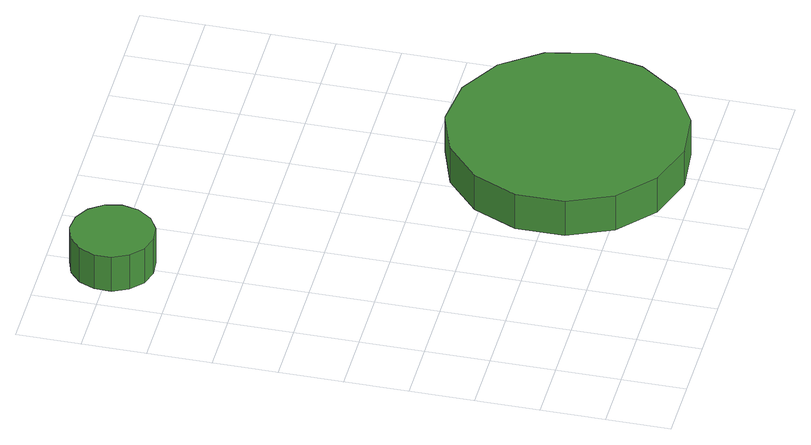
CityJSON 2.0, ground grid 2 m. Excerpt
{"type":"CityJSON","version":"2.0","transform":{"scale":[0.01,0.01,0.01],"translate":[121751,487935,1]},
"CityObjects":{
"tree1":{"type":"SolitaryVegetationObject","attributes":{"function":"something"},"geometry":[{"type":"MultiSurface","lod":"1","boundaries":[[[0,1,2,3,4,5,6,7,8,9,10,11,12,13,14]],[[15,16,17,18,19,20,21,22,23,24,25,26,27,28,29]],[[0,29,28,1]],[[1,28,27,2]],[[2,27,26,3]],[[3,26,25,4]],[[4,25,24,5]],[[5,24,23,6]],[[6,23,22,7]],[[7,22,21,8]],[[8,21,20,9]],[[9,20,19,10]],[[10,19,18,11]],[[11,18,17,12]],[[12,17,16,13]],[[13,16,15,14]],[[14,15,29,0]]]}]},
"tree2":{"type":"SolitaryVegetationObject","attributes":{"function":"something"},"geometry":[{"type":"MultiSurface","lod":"1","boundaries":[[[30,31,32,33,34,35,36,37,38,39,40,41,42,43,44]],[[45,46,47,48,49,50,51,52,53,54,55,56,57,58,59]],[[30,59,58,31]],[[31,58,57,32]],[[32,57,56,33]],[[33,56,55,34]],[[34,55,54,35]],[[35,54,53,36]],[[36,53,52,37]],[[37,52,51,38]],[[38,51,50,39]],[[39,50,49,40]],[[40,49,48,41]],[[41,48,47,42]],[[42,47,46,43]],[[43,46,45,44]],[[44,45,59,30]]]}]}
},
"vertices":[
[329,1600,159],[318,1652,159],[286,1696,159],[240,1723,159],[187,1728,159],[136,1712,159],[96,1676,159],[74,1627,159],[74,1573,159],[96,1524,159],[136,1488,159],[187,1472,159],[240,1477,159],[286,1504,159],[318,1548,159],[318,1548,32],[286,1504,32],[240,1477,32],[187,1472,32],[136,1488,32],[96,1524,32],[74,1573,32],[74,1627,32],[96,1676,32],[136,1712,32],[187,1728,32],[240,1723,32],[286,1696,32],[318,1652,32],[329,1600,32],
[1367,400,164],[1335,549,164],[1245,672,164],[1113,749,164],[962,765,164],[817,717,164],[703,615,164],[641,476,164],[641,324,164],[703,185,164],[817,83,164],[962,35,164],[1113,51,164],[1245,128,164],[1335,251,164],[1335,251,37],[1245,128,37],[1113,51,37],[962,35,37],[817,83,37],[703,185,37],[641,324,37],[641,476,37],[703,615,37],[817,717,37],[962,765,37],[1113,749,37],[1245,672,37],[1335,549,37],[1367,400,37]
]}
